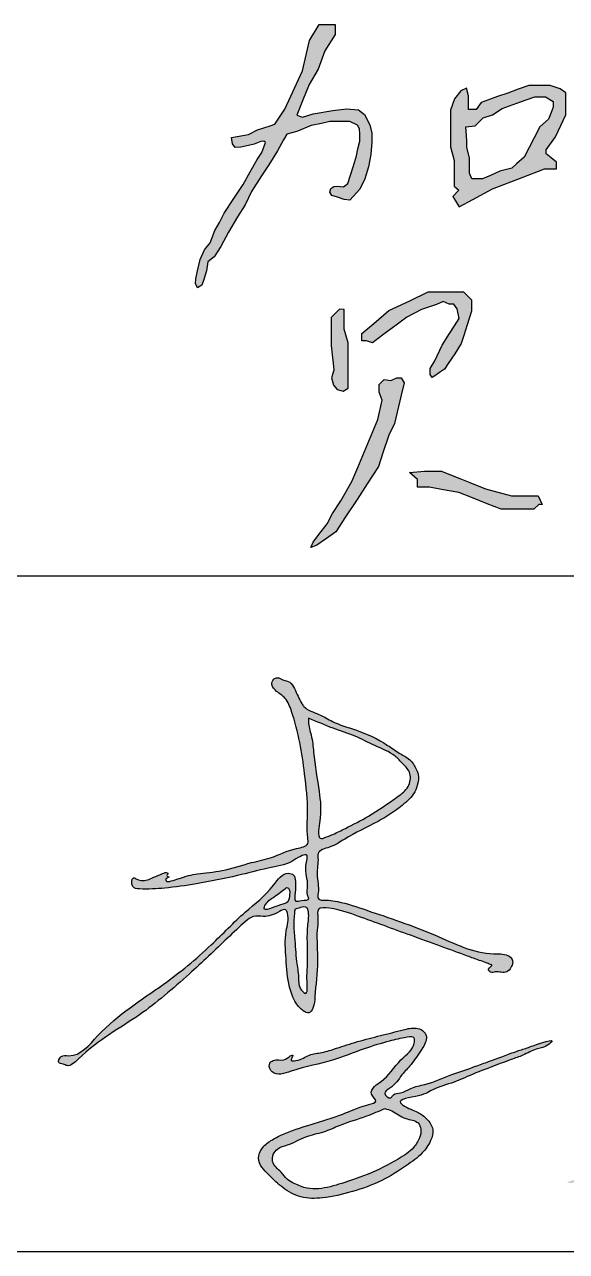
# Model space of a CAD drawing. Header units: millimetres. Extents: x 7577 to 20709, y -191 to 3630.
# Drawn here: x 11856.19 to 11865, y 488.69 to 508.63 of the extents above; entities that cross this region are included whole.
import ezdxf

# ---------------------------------------------------------------- set-up
doc = ezdxf.new("R2010")
doc.units = ezdxf.units.MM

# ---------------------------------------------------------------- blocks, each defined once
blk = doc.blocks.new('lkm')
h = blk.add_hatch(color=256)
edge = h.paths.add_edge_path()
edge.add_spline(control_points=[(1434.006, 369.101), (1434.376, 369.41), (1435.387, 370.255), (1437.213, 370.974), (1438.947, 372.257), (1440.586, 373.163), (1441.947, 373.952), (1442.942, 374.395), (1443.505, 374.736), (1443.912, 374.763), (1444.132, 374.647), (1444.144, 374.366), (1443.9, 374.453), (1443.416, 374.431), (1442.361, 373.788), (1440.372, 372.798), (1438.193, 371.325), (1436.206, 370.048), (1435.108, 369.583), (1434.598, 369.197), (1434.748, 368.833), (1434.32, 368.959), (1434.057, 368.948), (1434.015, 369.076), (1434.006, 369.101)], knot_values=[0, 0, 0, 0, 1.439825, 3.936014, 5.79957, 7.888204, 9.552739, 10.50805, 11.167152, 11.492101, 11.689794, 11.855615, 12.0976, 12.222048, 13.377616, 15.558483, 19.04427, 21.220851, 22.560377, 22.736578, 22.999127, 23.324077, 23.636713, 23.711663, 23.711663, 23.711663, 23.711663], degree=3, periodic=0)
edge = h.paths.add_edge_path()
edge.add_spline(control_points=[(1435.717, 366.671), (1435.912, 366.752), (1436.278, 366.903), (1436.848, 366.688), (1437.367, 366.4), (1437.781, 365.914), (1438.023, 365.575), (1438.221, 365.067), (1438.401, 366.045), (1438.773, 366.413), (1439.291, 366.971), (1439.793, 367.336), (1440.343, 367.235), (1440.688, 366.837), (1440.697, 366.24), (1440.755, 365.514), (1440.515, 364.974), (1440.516, 363.833), (1440.819, 365.29), (1441.152, 365.966), (1441.541, 366.969), (1441.755, 368.038), (1441.942, 368.991), (1442.133, 369.714), (1441.953, 370.233), (1442.245, 370.333), (1442.64, 370.343), (1442.635, 368.974), (1443.667, 367.913), (1444.104, 366.112), (1444.756, 364.388), (1445.457, 362.404), (1446.384, 360.593), (1446.322, 359.214), (1446.321, 358.507), (1445.615, 357.97), (1444.627, 357.757), (1443.284, 357.426), (1441.937, 357.012), (1440.391, 356.555), (1438.903, 355.867), (1437.961, 355.433), (1436.566, 354.642), (1437.804, 355.634), (1438.643, 355.88), (1439.886, 356.559), (1441.16, 357.08), (1442.628, 357.579), (1443.976, 357.92), (1444.924, 358.28), (1445.555, 358.397), (1445.787, 358.727), (1445.97, 359.047), (1445.933, 359.379), (1445.808, 360.064), (1445.409, 361.346), (1444.508, 363.974), (1443.779, 366.53), (1442.825, 368.429), (1442.637, 368.928), (1442.293, 369.335), (1442.446, 368), (1441.976, 367.285), (1441.682, 365.794), (1441.06, 364.536), (1440.512, 363.42), (1440.231, 362.673), (1439.93, 362.308), (1439.554, 362.49), (1439.933, 362.916), (1440.026, 363.544), (1440.229, 364.45), (1440.306, 365.5), (1440.233, 366.172), (1440.363, 366.833), (1439.903, 366.806), (1439.461, 366.639), (1439.052, 366.049), (1438.713, 365.521), (1438.443, 364.961), (1438.449, 364.299), (1438.439, 363.746), (1438.358, 363.152), (1437.888, 363.154), (1437.95, 363.844), (1438.043, 364.43), (1437.768, 365.197), (1437.406, 365.777), (1436.958, 366.168), (1436.572, 366.437), (1436.207, 366.391), (1435.955, 366.315), (1435.647, 366.33), (1435.681, 366.554), (1435.709, 366.645), (1435.717, 366.671)], knot_values=[0, 0, 0, 0, 0.608168, 1.142328, 1.735048, 2.40442, 2.960845, 3.151687, 3.676857, 4.579884, 5.212555, 5.882448, 6.333383, 6.748448, 7.352672, 8.078673, 8.83061, 9.406317, 10.277851, 11.250765, 12.343043, 13.287009, 14.581898, 15.192121, 15.623902, 15.854211, 15.982811, 16.763793, 18.748579, 20.759393, 22.0634, 24.312499, 27.122858, 27.872597, 28.494351, 29.107635, 30.312295, 31.54365, 33.251595, 34.522981, 36.448172, 37.792526, 38.574251, 39.335133, 40.667346, 41.924668, 43.347784, 44.8569, 46.557857, 47.497733, 47.935373, 48.40185, 48.640798, 49.02482, 49.352902, 50.752647, 53.021965, 57.689047, 58.819038, 59.191901, 59.42928, 60.027575, 61.457214, 62.822812, 64.250442, 65.74394, 66.475918, 66.747506, 66.984072, 67.372, 67.986017, 69.029751, 70.117629, 71.01733, 71.384526, 71.588538, 72.171278, 72.835223, 73.640804, 74.087317, 74.67046, 75.555719, 75.918173, 76.172479, 76.607081, 77.512434, 78.151406, 78.949503, 79.546999, 79.940668, 80.302101, 80.571416, 80.800903, 81.014421, 81.096971, 81.096971, 81.096971, 81.096971], degree=3, periodic=0)
h = blk.add_hatch(color=256)
edge = h.paths.add_edge_path()
edge.add_spline(control_points=[(1417.89, 360.932), (1417.777, 360.831), (1417.602, 360.674), (1417.326, 360.397), (1417.062, 360.27), (1416.684, 360.353), (1416.833, 359.88), (1417.42, 360.056), (1418.151, 360.36), (1419.315, 360.996), (1420.501, 361.707), (1421.531, 362.436), (1422.338, 362.889), (1422.599, 363.296), (1422.939, 363.603), (1422.969, 362.843), (1423.345, 362.528), (1423.372, 362.061), (1423.627, 361.85), (1423.299, 361.763), (1423.047, 361.543), (1422.945, 362.027), (1422.859, 362.287), (1422.696, 362.601), (1422.229, 362.565), (1422.017, 361.58), (1421.293, 360.499), (1420.51, 358.679), (1419.212, 356.489), (1417.776, 354.751), (1417.202, 352.903), (1416.48, 352.808), (1416.453, 352.421), (1416.693, 352.495), (1416.98, 352.436), (1417.6, 353.804), (1418.813, 355.096), (1420.089, 357.367), (1420.915, 359.026), (1421.405, 360.021), (1421.708, 360.544), (1422.217, 360.629), (1422.513, 360.875), (1422.812, 361.241), (1423.1, 360.912), (1423.11, 360.262), (1423.524, 359.356), (1423.896, 358.478), (1424.396, 357.899), (1424.763, 357.684), (1425.128, 357.624), (1425.201, 358.007), (1424.985, 358.645), (1424.791, 359.668), (1424.307, 360.62), (1424.193, 361.246), (1423.935, 361.699), (1424.775, 361.921), (1425.881, 361.91), (1427.501, 361.916), (1429.006, 361.914), (1429.972, 361.917), (1430.6, 361.913), (1430.931, 361.919), (1431.088, 361.908), (1431.275, 361.929), (1431.047, 361.712), (1431.275, 361.593), (1431.478, 361.784), (1431.842, 361.752), (1431.945, 362.066), (1431.964, 362.275), (1431.769, 362.541), (1431.4, 362.46), (1430.44, 362.079), (1428.507, 362.337), (1426.39, 362.254), (1424.917, 362.238), (1424.337, 362.117), (1424.114, 362.056), (1423.976, 361.991), (1423.837, 362.054), (1423.803, 362.438), (1423.472, 362.865), (1423.411, 363.378), (1423.205, 363.804), (1423.725, 364.109), (1424.193, 364.797), (1425.023, 365.58), (1425.682, 366.461), (1426.042, 367.141), (1426.031, 367.598), (1425.972, 367.908), (1425.745, 368.171), (1425.409, 368.433), (1424.901, 368.478), (1424.125, 368.716), (1423.146, 368.797), (1422.147, 368.707), (1421.428, 368.883), (1420.915, 368.817), (1420.522, 369.119), (1420.286, 369.377), (1419.948, 369.685), (1419.662, 369.609), (1419.426, 369.678), (1419.266, 369.521), (1419.273, 369.25), (1419.602, 369.094), (1420.036, 369.005), (1420.836, 368.072), (1421.567, 366.767), (1422.325, 365.228), (1422.539, 364.385), (1422.851, 363.83), (1422.158, 363.482), (1421.719, 362.937), (1420.81, 362.4), (1420.075, 361.777), (1419.073, 361.331), (1418.637, 361.036), (1418.022, 360.529), (1417.997, 360.744), (1418.147, 360.854), (1417.955, 360.795), (1418.041, 360.97), (1417.941, 360.945), (1417.89, 360.932)], knot_values=[0, 0, 0, 0, 0.455562, 0.702672, 1.170758, 1.311489, 1.651393, 1.927645, 2.92642, 4.18301, 5.836454, 7.069426, 8.035669, 8.435261, 8.659397, 9.079535, 9.860334, 10.285964, 10.389385, 10.687527, 10.914916, 11.237864, 11.696517, 11.948391, 12.154659, 12.904757, 14.444321, 16.300619, 18.742881, 22.007635, 23.401173, 23.710964, 23.953903, 24.130704, 24.300138, 24.807385, 27.776836, 30.305155, 32.376305, 33.33612, 33.700996, 34.093688, 34.751169, 35.01075, 35.14982, 35.865951, 36.95767, 38.073731, 38.743305, 39.168732, 39.406557, 39.653332, 40.110375, 41.512424, 42.722551, 43.209809, 43.538425, 43.973053, 45.160653, 47.334337, 48.595839, 49.722922, 50.214081, 50.498435, 50.68456, 50.741431, 50.953511, 51.09412, 51.279434, 51.730827, 51.97374, 52.17007, 52.34789, 52.870069, 53.084285, 55.52138, 58.359763, 59.561465, 59.915045, 60.125288, 60.266726, 60.341958, 60.543321, 61.295444, 61.941707, 62.092279, 62.618128, 63.290783, 64.776126, 65.908498, 66.638262, 66.996354, 67.26481, 67.561128, 68.015166, 68.503194, 69.052288, 70.452999, 71.418057, 72.022145, 72.687854, 72.827935, 73.484438, 73.78931, 74.082493, 74.314595, 74.461421, 74.685228, 75.009407, 75.433115, 76.020564, 78.513562, 80.048496, 81.036911, 81.259307, 81.747274, 82.794256, 83.599582, 84.800578, 85.770262, 86.608108, 87.048376, 87.093924, 87.225703, 87.303838, 87.407947, 87.519494, 87.519494, 87.519494, 87.519494], degree=3, periodic=0)
edge = h.paths.add_edge_path(flags=16)
edge.add_spline(control_points=[(1423.17, 361.311), (1423.228, 361.36), (1423.344, 361.458), (1423.584, 361.599), (1423.795, 361.281), (1423.869, 360.791), (1424.143, 360.108), (1424.385, 359.479), (1424.532, 358.942), (1424.66, 358.674), (1424.787, 358.293), (1424.348, 358.468), (1424.235, 358.894), (1423.867, 359.506), (1423.596, 360.184), (1423.31, 360.747), (1423.234, 361.106), (1423.187, 361.256), (1423.17, 361.311)], knot_values=[0, 0, 0, 0, 0.238962, 0.479394, 0.661096, 1.216612, 2.036436, 2.810551, 3.286992, 3.620509, 3.869379, 4.074624, 4.603833, 5.227612, 6.181311, 6.806316, 7.105495, 7.277913, 7.277913, 7.277913, 7.277913], degree=3, periodic=0)
edge = h.paths.add_edge_path(flags=16)
edge.add_spline(control_points=[(1422.572, 362.011), (1422.465, 361.84), (1422.268, 361.526), (1422.016, 361.207), (1422.006, 360.743), (1422.498, 361.273), (1422.871, 361.462), (1422.783, 361.774), (1422.733, 361.948), (1422.647, 362.028), (1422.598, 362.017), (1422.572, 362.011)], knot_values=[0, 0, 0, 0, 0.607359, 1.113215, 1.197887, 1.853857, 2.157872, 2.473035, 2.655743, 2.719521, 2.794985, 2.794985, 2.794985, 2.794985], degree=3, periodic=0)
edge = h.paths.add_edge_path(flags=16)
edge.add_spline(control_points=[(1421.105, 368.568), (1421.452, 368.545), (1422.107, 368.502), (1423.053, 368.553), (1423.932, 368.418), (1424.683, 368.417), (1425.213, 368.137), (1425.669, 367.927), (1425.768, 367.331), (1425.301, 366.632), (1424.737, 365.822), (1424.062, 365.107), (1423.614, 364.629), (1423.371, 364.414), (1423.053, 364.155), (1422.879, 365.254), (1422.473, 366.015), (1421.869, 367.116), (1421.481, 367.942), (1421.18, 368.3), (1421.118, 368.521), (1421.105, 368.568)], knot_values=[0, 0, 0, 0, 1.04471, 1.967943, 2.825743, 3.726123, 4.144404, 4.629609, 5.140036, 5.704042, 7.091863, 8.119348, 8.660521, 9.025556, 9.147176, 9.755858, 11.005977, 12.563897, 13.236517, 13.778585, 13.923682, 13.923682, 13.923682, 13.923682], degree=3, periodic=0)
h = blk.add_hatch(color=256)
edge = h.paths.add_edge_path(flags=16)
edge.add_spline(control_points=[(1429.178, 355.172), (1428.993, 354.997), (1428.532, 354.563), (1427.829, 354.064), (1427.235, 353.452), (1426.587, 353.087), (1426.191, 352.568), (1425.747, 352.299), (1425.65, 351.973), (1425.735, 351.587), (1426.169, 351.473), (1426.496, 351.227), (1426.909, 351.168), (1427.506, 351.14), (1428.246, 351.534), (1428.878, 352.056), (1429.636, 352.658), (1430.232, 353.329), (1430.761, 354.005), (1430.869, 354.52), (1430.831, 354.88), (1430.543, 355.186), (1430.029, 355.007), (1429.578, 355.2), (1429.273, 355.179), (1429.178, 355.172)], knot_values=[0, 0, 0, 0, 0.76238, 1.899753, 2.575217, 3.309748, 4.093142, 4.521595, 4.791386, 5.06208, 5.608894, 5.96617, 6.291511, 6.83223, 7.737248, 8.696179, 9.313274, 10.630373, 11.400934, 11.8288, 12.18339, 12.447727, 12.963177, 13.590764, 13.873589, 13.873589, 13.873589, 13.873589], degree=3, periodic=0)
edge = h.paths.add_edge_path()
edge.add_spline(control_points=[(1424.976, 355.843), (1424.921, 355.752), (1424.792, 355.538), (1424.426, 355.543), (1424.255, 355.209), (1424.656, 354.823), (1425.524, 355.568), (1426.509, 356.127), (1427.52, 357.05), (1428.373, 357.686), (1428.86, 358.008), (1429.306, 358.244), (1429.485, 357.761), (1428.996, 357.129), (1428.867, 356.316), (1428.471, 355.874), (1428.397, 355.478), (1428.892, 355.341), (1428.198, 354.894), (1427.702, 354.349), (1426.667, 353.603), (1425.89, 352.993), (1425.395, 352.473), (1425.15, 352.077), (1425.119, 351.466), (1425.806, 351.151), (1426.47, 350.841), (1427.29, 350.703), (1428.2, 351.052), (1429.11, 351.657), (1430.047, 352.411), (1430.675, 353.26), (1431.165, 353.954), (1431.326, 354.549), (1431.283, 355.09), (1430.883, 355.367), (1430.389, 355.523), (1430.001, 355.468), (1429.436, 355.665), (1430.393, 356.088), (1430.743, 356.637), (1431.372, 357.035), (1431.917, 357.597), (1432.507, 358.085), (1433.09, 358.611), (1433.587, 359.002), (1433.938, 359.412), (1434.277, 359.572), (1434.553, 360.046), (1433.976, 359.634), (1433.717, 359.398), (1433.254, 359.049), (1432.846, 358.692), (1432.397, 358.323), (1431.853, 357.852), (1431.144, 357.314), (1430.503, 356.678), (1429.869, 356.319), (1429.616, 355.954), (1429.294, 355.86), (1429.27, 355.56), (1428.848, 355.706), (1429.233, 356.131), (1429.313, 356.584), (1429.593, 357.214), (1429.721, 357.768), (1429.853, 358.346), (1429.529, 358.595), (1429.16, 358.572), (1428.679, 358.247), (1428.035, 357.805), (1427.28, 357.296), (1426.647, 356.8), (1426.141, 356.398), (1425.607, 356.139), (1425.432, 355.824), (1425.024, 355.626), (1425.064, 355.803), (1425.075, 355.927), (1425.017, 355.878), (1424.976, 355.843)], knot_values=[0, 0, 0, 0, 0.302261, 0.710271, 0.931355, 1.249441, 1.994732, 3.685747, 4.99862, 6.042864, 6.756372, 7.029439, 7.172639, 8.069883, 9.218146, 9.541688, 9.87557, 10.195013, 10.505592, 11.59838, 12.944778, 14.098297, 14.608146, 15.084961, 15.482875, 16.265432, 16.998007, 17.791622, 18.645607, 19.846117, 21.079384, 22.217446, 23.012224, 23.596844, 24.05756, 24.515687, 24.947049, 25.585998, 25.733865, 26.495717, 27.186331, 28.119625, 28.550023, 29.552591, 30.406697, 30.900004, 31.469554, 31.934123, 32.187869, 32.554556, 33.159815, 33.625743, 34.194012, 34.81569, 35.361117, 36.353004, 37.483095, 38.061152, 38.501337, 38.789646, 38.945238, 39.226242, 39.50914, 40.222712, 40.765567, 41.501451, 42.027428, 42.311156, 42.581188, 43.086744, 44.012959, 44.94338, 45.815936, 46.415427, 46.906782, 47.486635, 47.673378, 47.838032, 47.879195, 47.984, 47.984, 47.984, 47.984], degree=3, periodic=0)
for points in [[(1417.89, 360.932), (1417.554, 360.624), (1417.372, 360.457), (1416.929, 360.306), (1416.788, 360.306), (1416.877, 359.978), (1417.153, 359.978), (1418.081, 360.348), (1419.191, 360.936), (1420.603, 361.796), (1421.632, 362.476), (1422.414, 363.044), (1422.669, 363.351), (1422.851, 363.481), (1422.992, 363.085), (1423.321, 362.377), (1423.477, 361.981), (1423.545, 361.903), (1423.3, 361.733), (1423.094, 361.637), (1422.961, 361.932), (1422.814, 362.366), (1422.659, 362.565), (1422.453, 362.565), (1422.062, 361.924), (1421.377, 360.546), (1420.559, 358.879), (1419.321, 356.774), (1417.596, 354.002), (1416.786, 352.868), (1416.513, 352.721), (1416.513, 352.478), (1416.69, 352.478), (1416.859, 352.478), (1417.183, 352.868), (1418.848, 355.327), (1420.138, 357.502), (1421.074, 359.35), (1421.513, 360.203), (1421.735, 360.492), (1422.102, 360.632), (1422.63, 361.024), (1422.842, 361.174), (1422.945, 361.081), (1423.147, 360.394), (1423.514, 359.366), (1424.021, 358.372), (1424.471, 357.876), (1424.849, 357.68), (1425.087, 357.68), (1425.169, 357.912), (1425.087, 358.362), (1424.709, 359.712), (1424.28, 360.843), (1424.14, 361.31), (1424.047, 361.625), (1424.435, 361.822), (1425.619, 361.915), (1427.793, 361.915), (1429.054, 361.915), (1430.181, 361.915), (1430.672, 361.915), (1430.957, 361.915), (1431.143, 361.915), (1431.2, 361.915), (1431.133, 361.714), (1431.246, 361.631), (1431.417, 361.703), (1431.841, 361.858), (1431.939, 362.08), (1431.939, 362.277), (1431.836, 362.421), (1431.313, 362.421), (1431.112, 362.349), (1428.677, 362.251), (1425.838, 362.251), (1424.639, 362.174), (1424.293, 362.103), (1424.092, 362.042), (1423.954, 362.009), (1423.885, 362.039), (1423.814, 362.228), (1423.518, 362.919), (1423.331, 363.538), (1423.282, 363.68), (1423.62, 364.083), (1424.068, 364.585), (1425.065, 365.685), (1425.737, 366.597), (1426.019, 367.27), (1426.019, 367.628), (1425.953, 367.889), (1425.774, 368.125), (1425.403, 368.386), (1424.927, 368.492), (1424.393, 368.622), (1422.999, 368.761), (1422.034, 368.761), (1421.436, 368.842), (1420.776, 368.932), (1420.662, 369.013), (1420.186, 369.465), (1419.933, 369.636), (1419.64, 369.636), (1419.408, 369.636), (1419.302, 369.534), (1419.302, 369.31), (1419.567, 369.123), (1419.966, 368.98), (1420.393, 368.578), (1421.707, 366.459), (1422.339, 365.06), (1422.684, 364.134), (1422.762, 363.926), (1422.411, 363.587), (1421.608, 362.915), (1420.944, 362.459), (1419.961, 361.769), (1419.101, 361.32), (1418.411, 360.845), (1418.008, 360.67), (1418.008, 360.715), (1418.079, 360.826), (1418.001, 360.826), (1418.001, 360.93), (1417.89, 360.932)], [(1421.105, 368.568), (1422.148, 368.522), (1423.071, 368.522), (1423.925, 368.441), (1424.818, 368.322), (1425.199, 368.149), (1425.6, 367.875), (1425.703, 367.375), (1425.457, 366.868), (1424.638, 365.748), (1423.949, 364.986), (1423.572, 364.598), (1423.299, 364.355), (1423.199, 364.286), (1422.929, 364.832), (1422.479, 365.998), (1421.752, 367.376), (1421.433, 367.968), (1421.148, 368.429), (1421.105, 368.568)], [(1422.572, 362.011), (1422.239, 361.503), (1422.015, 361.049), (1422.015, 360.964), (1422.584, 361.291), (1422.808, 361.497), (1422.773, 361.81), (1422.698, 361.977), (1422.647, 362.015), (1422.572, 362.011)], [(1423.17, 361.311), (1423.358, 361.459), (1423.585, 361.538), (1423.707, 361.403), (1423.874, 360.874), (1424.145, 360.099), (1424.408, 359.372), (1424.553, 358.918), (1424.678, 358.609), (1424.711, 358.362), (1424.513, 358.418), (1424.22, 358.858), (1423.937, 359.414), (1423.539, 360.281), (1423.295, 360.856), (1423.22, 361.146), (1423.17, 361.311)], [(1424.976, 355.843), (1424.784, 355.609), (1424.408, 355.449), (1424.317, 355.248), (1424.523, 355.006), (1425.214, 355.285), (1426.596, 356.259), (1427.608, 357.096), (1428.441, 357.724), (1429.046, 358.104), (1429.311, 358.168), (1429.375, 358.04), (1429.119, 357.18), (1428.675, 356.121), (1428.496, 355.851), (1428.496, 355.517), (1428.748, 355.321), (1428.528, 355.101), (1427.695, 354.395), (1426.633, 353.567), (1425.745, 352.83), (1425.401, 352.454), (1425.177, 352.033), (1425.177, 351.635), (1425.795, 351.155), (1426.472, 350.876), (1427.259, 350.775), (1428.074, 351.031), (1429.093, 351.667), (1430.031, 352.467), (1430.741, 353.357), (1431.157, 354.034), (1431.299, 354.601), (1431.221, 355.055), (1430.869, 355.348), (1430.457, 355.476), (1429.821, 355.535), (1429.683, 355.59), (1430.255, 356.093), (1430.755, 356.571), (1431.478, 357.161), (1431.789, 357.458), (1432.54, 358.122), (1433.185, 358.681), (1433.561, 359.002), (1433.973, 359.395), (1434.33, 359.692), (1434.449, 359.916), (1434.128, 359.738), (1433.657, 359.358), (1433.291, 359.07), (1432.856, 358.704), (1432.379, 358.305), (1431.963, 357.953), (1431.194, 357.326), (1430.329, 356.599), (1429.861, 356.259), (1429.541, 355.957), (1429.308, 355.788), (1429.243, 355.646), (1428.973, 355.724), (1429.083, 355.985), (1429.358, 356.643), (1429.55, 357.151), (1429.742, 357.861), (1429.742, 358.387), (1429.518, 358.561), (1429.248, 358.561), (1428.8, 358.328), (1428.034, 357.806), (1427.27, 357.275), (1426.578, 356.744), (1426.093, 356.392), (1425.676, 356.131), (1425.246, 355.742), (1425.068, 355.688), (1425.068, 355.852), (1425.068, 355.893), (1424.976, 355.843)], [(1429.178, 355.172), (1428.614, 354.659), (1427.732, 353.941), (1427.229, 353.49), (1426.634, 353.06), (1426.07, 352.516), (1425.752, 352.229), (1425.674, 351.971), (1425.74, 351.708), (1426.205, 351.42), (1426.518, 351.249), (1426.836, 351.182), (1427.377, 351.182), (1428.206, 351.546), (1428.969, 352.126), (1429.444, 352.52), (1430.344, 353.482), (1430.764, 354.128), (1430.849, 354.547), (1430.784, 354.896), (1430.597, 355.083), (1430.081, 355.083), (1429.461, 355.178), (1429.178, 355.172)]]:
    blk.add_spline(points, degree=3)

msp = doc.modelspace()

# ---------------------------------------------------------------- hatches: boundary and pattern name
h = msp.add_hatch(color=256)
h.dxf.hatch_style = 1
h.paths.add_polyline_path([(11861.584, 506.491), (11861.536, 506.328), (11861.49, 506.178), (11861.444, 506.046), (11861.372, 505.992), (11861.275, 506), (11861.215, 505.995), (11861.167, 505.96), (11861.151, 505.904), (11861.186, 505.847), (11861.277, 505.82), (11861.385, 505.785), (11861.479, 505.775), (11861.641, 505.953), (11861.721, 506.122), (11861.783, 506.313), (11861.816, 506.517), (11861.832, 506.716), (11861.835, 506.859), (11861.8, 506.999), (11861.713, 507.163), (11861.616, 507.241), (11861.425, 507.255), (11861.199, 507.228), (11860.881, 507.174), (11860.706, 507.12), (11860.618, 507.155), (11860.71, 507.388), (11860.814, 507.652), (11860.964, 507.904), (11861.073, 508.199), (11861.236, 508.464), (11861.236, 508.627), (11861.168, 508.627), (11861.073, 508.627), (11860.977, 508.627), (11860.821, 508.369), (11860.705, 507.873), (11860.419, 507.254), (11860.259, 507.009), (11860.181, 506.983), (11859.977, 506.914), (11859.83, 506.84), (11859.552, 506.791), (11859.57, 506.689), (11859.613, 506.628), (11859.707, 506.633), (11859.828, 506.66), (11859.923, 506.684), (11860.067, 506.738), (11860.106, 506.711), (11860.084, 506.649), (11860.049, 506.547), (11859.971, 506.431), (11859.858, 506.234), (11859.742, 506.027), (11859.589, 505.801), (11859.435, 505.564), (11859.357, 505.407), (11859.282, 505.281), (11859.206, 505.079), (11859.112, 504.963), (11859.045, 504.809), (11859.001, 504.626), (11858.972, 504.492), (11858.967, 504.419), (11858.999, 504.35), (11859.069, 504.393), (11859.106, 504.484), (11859.147, 504.626), (11859.166, 504.769), (11859.271, 504.853), (11859.381, 505.02), (11859.502, 505.254), (11859.653, 505.502), (11859.774, 505.698), (11859.877, 505.914), (11860.041, 506.167), (11860.16, 506.347), (11860.303, 506.576), (11860.399, 506.754), (11860.453, 506.843), (11860.613, 506.889), (11860.847, 506.988), (11861.014, 507.02), (11861.154, 507.053), (11861.364, 507.053), (11861.479, 507.053), (11861.6, 506.991), (11861.635, 506.932), (11861.638, 506.846), (11861.638, 506.73), (11861.606, 506.606)])
h = msp.add_hatch(color=256)
h.dxf.hatch_style = 1
h.paths.add_polyline_path([(11863.116, 506.837), (11863.116, 506.641), (11863.173, 506.415), (11863.173, 506.193), (11863.173, 506.001), (11863.251, 505.936), (11863.151, 505.831), (11863.212, 505.735), (11863.256, 505.666), (11863.474, 505.783), (11863.796, 505.956), (11864.276, 506.14), (11864.644, 506.282), (11864.834, 506.282), (11864.834, 506.389), (11864.751, 506.458), (11864.671, 506.526), (11864.671, 506.593), (11864.821, 506.802), (11864.987, 507.16), (11864.987, 507.388), (11864.987, 507.518), (11864.895, 507.584), (11864.734, 507.636), (11864.586, 507.636), (11864.385, 507.636), (11864.215, 507.575), (11864.045, 507.514), (11863.88, 507.455), (11863.729, 507.401), (11863.61, 507.358), (11863.53, 507.244), (11863.404, 507.244), (11863.404, 507.309), (11863.404, 507.466), (11863.373, 507.595), (11863.282, 507.552), (11863.177, 507.417), (11863.116, 507.234), (11863.116, 507.02)])
h.paths.add_polyline_path([(11863.361, 506.965), (11863.515, 506.979), (11863.645, 507.108), (11863.797, 507.161), (11863.951, 507.265), (11864.194, 507.351), (11864.345, 507.404), (11864.484, 507.453), (11864.658, 507.453), (11864.782, 507.376), (11864.782, 507.285), (11864.749, 507.197), (11864.709, 507.09), (11864.567, 506.965), (11864.473, 506.783), (11864.392, 506.626), (11864.312, 506.47), (11864.189, 506.364), (11864.108, 506.294), (11863.913, 506.245), (11863.761, 506.176), (11863.635, 506.118), (11863.532, 506.118), (11863.46, 506.118), (11863.421, 506.211), (11863.421, 506.344), (11863.421, 506.46), (11863.38, 506.631), (11863.38, 506.741)], flags=16)
h = msp.add_hatch(color=256)
h.dxf.hatch_style = 1
h.paths.add_polyline_path([(11863.167, 504.083), (11863.221, 504.007), (11863.253, 503.849), (11863.176, 503.729), (11863.097, 503.604), (11862.979, 503.418), (11862.86, 503.159), (11862.781, 503.038), (11862.781, 502.942), (11862.815, 502.891), (11862.873, 502.929), (11862.936, 502.971), (11863.018, 503.024), (11863.078, 503.118), (11863.182, 503.277), (11863.288, 503.442), (11863.33, 503.574), (11863.384, 503.748), (11863.454, 503.968), (11863.454, 504.153), (11863.325, 504.281), (11863.103, 504.281), (11862.751, 504.281), (11862.452, 504.139), (11862.112, 503.977), (11861.866, 503.768), (11861.673, 503.603), (11861.673, 503.489), (11861.749, 503.489), (11861.847, 503.454), (11861.915, 503.506), (11862.075, 503.626), (11862.229, 503.742), (11862.401, 503.872), (11862.64, 503.995), (11862.888, 504.077), (11862.996, 504.128), (11863.094, 504.083)])
h = msp.add_hatch(color=256)
h.dxf.hatch_style = 1
h.paths.add_polyline_path([(11861.387, 503.995), (11861.31, 503.999), (11861.174, 503.863), (11861.174, 503.705), (11861.174, 503.411), (11861.191, 503.26), (11861.206, 503.126), (11861.219, 503.009), (11861.18, 502.885), (11861.213, 502.765), (11861.272, 502.698), (11861.37, 502.668), (11861.448, 502.715), (11861.448, 502.813), (11861.448, 502.969), (11861.448, 503.112), (11861.448, 503.268), (11861.448, 503.455), (11861.387, 503.678), (11861.387, 503.78)])
h = msp.add_hatch(color=256)
h.dxf.hatch_style = 1
h.paths.add_polyline_path([(11861.761, 501.165), (11861.943, 501.445), (11862.015, 501.665), (11862.109, 501.952), (11862.203, 502.142), (11862.247, 502.326), (11862.313, 502.603), (11862.362, 502.805), (11862.313, 502.884), (11862.239, 502.884), (11862.145, 502.844), (11862.037, 502.858), (11861.952, 502.777), (11861.952, 502.65), (11862.001, 502.523), (11861.933, 502.21), (11861.769, 501.818), (11861.605, 501.43), (11861.508, 501.198), (11861.33, 500.885), (11861.195, 500.682), (11861.107, 500.51), (11860.975, 500.338), (11860.88, 500.215), (11860.844, 500.127), (11860.938, 500.163), (11861.096, 500.273), (11861.249, 500.38), (11861.409, 500.625), (11861.594, 500.909)])
h = msp.add_hatch(color=256)
h.dxf.hatch_style = 1
h.paths.add_polyline_path([(11863.469, 500.936), (11863.711, 500.84), (11863.935, 500.752), (11864.266, 500.752), (11864.467, 500.752), (11864.59, 500.861), (11864.541, 500.966), (11864.378, 500.966), (11864.103, 500.966), (11863.683, 501.08), (11863.427, 501.184), (11863.264, 501.25), (11863.114, 501.311), (11862.965, 501.371), (11862.807, 501.371), (11862.69, 501.371), (11862.446, 501.347), (11862.578, 501.232), (11862.578, 501.107), (11862.772, 501.107), (11862.965, 501.073), (11863.247, 501.024)])

# ---------------------------------------------------------------- linework, layer by layer
for points in [[(11859.552, 506.791), (11859.83, 506.84), (11859.977, 506.914), (11860.181, 506.983), (11860.259, 507.009), (11860.419, 507.254), (11860.705, 507.873), (11860.821, 508.369), (11860.977, 508.627), (11861.073, 508.627), (11861.168, 508.627), (11861.236, 508.627), (11861.236, 508.464), (11861.073, 508.199), (11860.964, 507.904), (11860.814, 507.652), (11860.71, 507.388), (11860.618, 507.155), (11860.706, 507.12), (11860.881, 507.174), (11861.199, 507.228), (11861.425, 507.255), (11861.616, 507.241), (11861.713, 507.163), (11861.8, 506.999), (11861.835, 506.859), (11861.832, 506.716), (11861.816, 506.517), (11861.783, 506.313), (11861.721, 506.122), (11861.641, 505.953), (11861.479, 505.775), (11861.385, 505.785), (11861.277, 505.82), (11861.186, 505.847), (11861.151, 505.904), (11861.167, 505.96), (11861.215, 505.995), (11861.275, 506), (11861.372, 505.992), (11861.444, 506.046), (11861.49, 506.178), (11861.536, 506.328), (11861.584, 506.491), (11861.606, 506.606), (11861.638, 506.73), (11861.638, 506.846), (11861.635, 506.932), (11861.6, 506.991), (11861.479, 507.053), (11861.364, 507.053), (11861.154, 507.053), (11861.014, 507.02), (11860.847, 506.988), (11860.613, 506.889), (11860.453, 506.843), (11860.399, 506.754), (11860.303, 506.576), (11860.16, 506.347), (11860.041, 506.167), (11859.877, 505.914), (11859.774, 505.698), (11859.653, 505.502), (11859.502, 505.254), (11859.381, 505.02), (11859.271, 504.853), (11859.166, 504.769), (11859.147, 504.626), (11859.106, 504.484), (11859.069, 504.393), (11858.999, 504.35), (11858.967, 504.419), (11858.972, 504.492), (11859.001, 504.626), (11859.045, 504.809), (11859.112, 504.963), (11859.206, 505.079), (11859.282, 505.281), (11859.357, 505.407), (11859.435, 505.564), (11859.589, 505.801), (11859.742, 506.027), (11859.858, 506.234), (11859.971, 506.431), (11860.049, 506.547), (11860.084, 506.649), (11860.106, 506.711), (11860.079, 506.73), (11860.03, 506.724), (11859.923, 506.684), (11859.828, 506.66), (11859.707, 506.633), (11859.613, 506.628), (11859.57, 506.689), (11859.552, 506.791)], [(11863.373, 507.595), (11863.282, 507.552), (11863.177, 507.417), (11863.116, 507.234), (11863.116, 507.02), (11863.116, 506.837), (11863.116, 506.641), (11863.173, 506.415), (11863.173, 506.193), (11863.173, 506.001), (11863.251, 505.936), (11863.151, 505.831), (11863.212, 505.735), (11863.256, 505.666), (11863.474, 505.783), (11863.796, 505.956), (11864.276, 506.14), (11864.644, 506.282), (11864.834, 506.282), (11864.834, 506.389), (11864.751, 506.458), (11864.671, 506.526), (11864.671, 506.593), (11864.821, 506.802), (11864.987, 507.16), (11864.987, 507.388), (11864.987, 507.518), (11864.895, 507.584), (11864.734, 507.636), (11864.586, 507.636), (11864.385, 507.636), (11864.215, 507.575), (11864.045, 507.514), (11863.88, 507.455), (11863.729, 507.401), (11863.61, 507.358), (11863.53, 507.244), (11863.404, 507.244), (11863.404, 507.309), (11863.404, 507.466), (11863.373, 507.595)], [(11863.361, 506.965), (11863.515, 506.979), (11863.645, 507.108), (11863.797, 507.161), (11863.951, 507.265), (11864.194, 507.351), (11864.345, 507.404), (11864.484, 507.453), (11864.658, 507.453), (11864.782, 507.376), (11864.782, 507.285), (11864.749, 507.197), (11864.709, 507.09), (11864.567, 506.965), (11864.473, 506.783), (11864.392, 506.626), (11864.312, 506.47), (11864.189, 506.364), (11864.108, 506.294), (11863.913, 506.245), (11863.761, 506.176), (11863.635, 506.118), (11863.532, 506.118), (11863.46, 506.118), (11863.421, 506.211), (11863.421, 506.344), (11863.421, 506.46), (11863.38, 506.631), (11863.38, 506.741), (11863.361, 506.965)], [(11861.673, 503.603), (11861.866, 503.768), (11862.112, 503.977), (11862.452, 504.139), (11862.751, 504.281), (11863.103, 504.281), (11863.325, 504.281), (11863.454, 504.153), (11863.454, 503.968), (11863.384, 503.748), (11863.33, 503.574), (11863.288, 503.442), (11863.182, 503.277), (11863.078, 503.118), (11863.018, 503.024), (11862.936, 502.971), (11862.873, 502.929), (11862.815, 502.891), (11862.781, 502.942), (11862.781, 502.996), (11862.781, 503.038), (11862.86, 503.159), (11862.979, 503.418), (11863.097, 503.604), (11863.176, 503.729), (11863.253, 503.849), (11863.221, 504.007), (11863.167, 504.083), (11863.094, 504.083), (11862.996, 504.128), (11862.888, 504.077), (11862.64, 503.995), (11862.401, 503.872), (11862.229, 503.742), (11862.075, 503.626), (11861.915, 503.506), (11861.847, 503.454), (11861.749, 503.489), (11861.673, 503.489), (11861.673, 503.603)], [(11861.31, 503.999), (11861.174, 503.863), (11861.174, 503.705), (11861.174, 503.411), (11861.191, 503.26), (11861.206, 503.126), (11861.219, 503.009), (11861.18, 502.885), (11861.213, 502.765), (11861.272, 502.698), (11861.37, 502.668), (11861.448, 502.715), (11861.448, 502.813), (11861.448, 502.969), (11861.448, 503.112), (11861.448, 503.268), (11861.448, 503.455), (11861.387, 503.678), (11861.387, 503.78), (11861.387, 503.92), (11861.387, 503.995), (11861.31, 503.999)], [(11862.037, 502.858), (11862.145, 502.844), (11862.239, 502.884), (11862.313, 502.884), (11862.362, 502.805), (11862.313, 502.603), (11862.247, 502.326), (11862.203, 502.142), (11862.109, 501.952), (11862.015, 501.665), (11861.943, 501.445), (11861.761, 501.165), (11861.594, 500.909), (11861.409, 500.625), (11861.249, 500.38), (11861.096, 500.273), (11860.938, 500.163), (11860.844, 500.127), (11860.88, 500.215), (11860.975, 500.338), (11861.107, 500.51), (11861.195, 500.682), (11861.33, 500.885), (11861.508, 501.198), (11861.605, 501.43), (11861.769, 501.818), (11861.933, 502.21), (11862.001, 502.523), (11861.952, 502.65), (11861.952, 502.777), (11862.037, 502.858)], [(11862.446, 501.347), (11862.69, 501.371), (11862.807, 501.371), (11862.965, 501.371), (11863.114, 501.311), (11863.264, 501.25), (11863.427, 501.184), (11863.683, 501.08), (11864.103, 500.966), (11864.378, 500.966), (11864.541, 500.966), (11864.606, 500.826), (11864.55, 500.826), (11864.467, 500.752), (11864.266, 500.752), (11863.935, 500.752), (11863.711, 500.84), (11863.469, 500.936), (11863.247, 501.024), (11862.965, 501.073), (11862.772, 501.107), (11862.578, 501.107), (11862.578, 501.232), (11862.446, 501.347)]]:
    msp.add_lwpolyline(points)
at = {"color": 7, "lineweight": -3}
for points in [[(11812.038, 499.667), (11997.324, 499.667)], [(11812.038, 488.687), (11997.324, 488.687)]]:
    msp.add_lwpolyline(points, dxfattribs=at)

# ---------------------------------------------------------------- block references
at = {"xscale": 0.4134375033254757, "yscale": 0.4134375005029142, "zscale": 0.4134375000160437, "rotation": 339.9852265636267}
msp.add_blockref('lkm', (11256.599, 555.272), dxfattribs=at)

doc.saveas('drawing.dxf')
